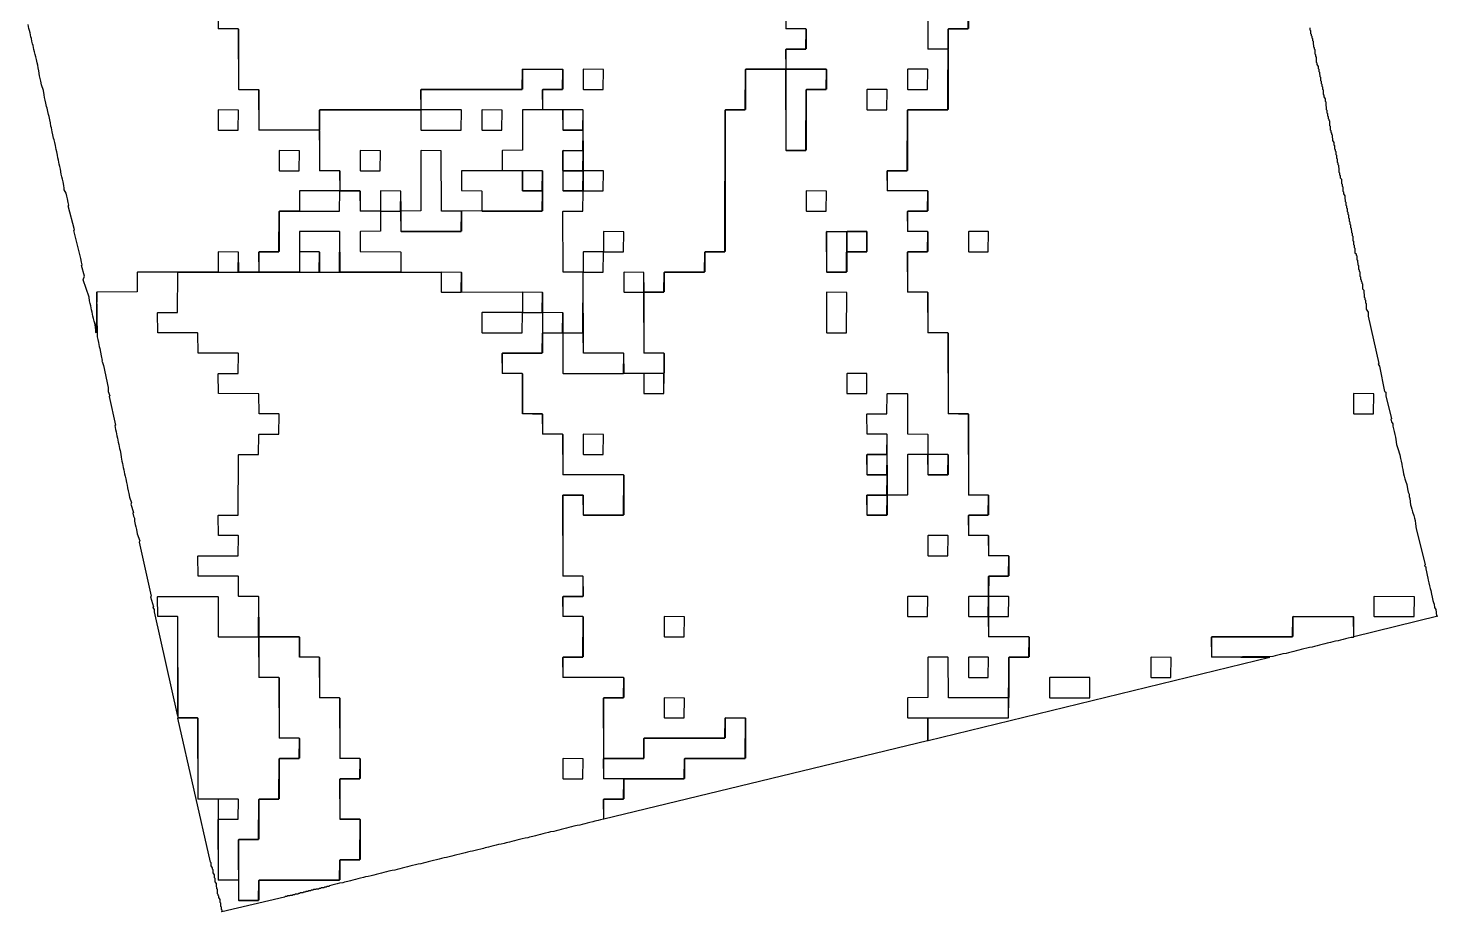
# Model space of a CAD drawing. Extents: x 354370 to 354668, y 4740257 to 4740745.
# Drawn here: x 354445.5 to 354668, y 4740256.6 to 4740396.1 of the extents above; entities that cross this region are included whole.
import ezdxf

# ---------------------------------------------------------------- set-up
doc = ezdxf.new("R2010")
doc.units = 0
for name, color, linetype in [('mud', 3, 'CONTINUOUS'), ('rock', 4, 'CONTINUOUS'), ('sand', 2, 'CONTINUOUS'), ('unclassed', 1, 'CONTINUOUS')]:
    doc.layers.add(name, color=color, linetype=linetype)

msp = doc.modelspace()

# ---------------------------------------------------------------- linework, layer by layer
at = {"layer": 'mud'}
msp.add_lwpolyline([(354475.518206, 4740399.107713), (354475.518206, 4740396.007713), (354478.668207, 4740395.957713), (354478.718207, 4740395.907713), (354478.718207, 4740386.407713), (354478.768207, 4740386.357713), (354481.868207, 4740386.357713), (354481.918207, 4740386.307713), (354481.918207, 4740380.007713), (354491.468207, 4740379.957713), (354491.518207, 4740379.907713), (354491.518207, 4740373.607713), (354494.668207, 4740373.557713), (354494.718207, 4740373.507713), (354494.718207, 4740370.407713), (354488.368207, 4740370.357713), (354488.318207, 4740370.307713), (354488.318207, 4740367.207713), (354485.168207, 4740367.157713), (354485.118207, 4740367.107713), (354485.118207, 4740360.807712), (354481.968207, 4740360.757712), (354481.918207, 4740360.707712), (354481.918207, 4740357.607712), (354478.768207, 4740357.557712), (354478.718207, 4740360.707712), (354475.568206, 4740360.757712), (354475.518206, 4740360.707712), (354475.518206, 4740357.607712), (354462.768206, 4740357.557712), (354462.718206, 4740357.507712), (354462.718206, 4740354.407712), (354456.368206, 4740354.357712), (354456.268206, 4740347.957712), (354456.218206, 4740348.007712), (354456.218206, 4740348.307712), (354456.118206, 4740348.907712), (354456.018206, 4740349.507712), (354455.918206, 4740349.807712), (354455.818206, 4740350.207712), (354455.718206, 4740350.607712), (354455.618206, 4740351.207712), (354455.518206, 4740351.607712), (354455.418206, 4740352.207712), (354455.318206, 4740352.607712), (354455.218206, 4740353.007712), (354455.118206, 4740353.607712), (354454.218206, 4740356.307712), (354454.418206, 4740356.907712), (354453.918206, 4740358.607712), (354454.018206, 4740358.707712), (354453.918206, 4740359.107712), (354453.818206, 4740359.707712), (354452.718206, 4740364.107713), (354452.818206, 4740364.207713), (354451.818206, 4740368.007713), (354451.918206, 4740368.107713), (354451.818206, 4740368.507713), (354451.718206, 4740369.107713), (354451.618206, 4740369.507713), (354451.518206, 4740370.007713), (354451.218206, 4740370.507713), (354451.218206, 4740370.807713), (354451.118206, 4740371.207713), (354451.018206, 4740371.807713), (354450.918206, 4740372.207713), (354450.818206, 4740372.607713), (354450.718206, 4740373.007713), (354450.618206, 4740373.807713), (354450.518206, 4740374.207713), (354450.418206, 4740374.607713), (354450.318206, 4740375.207713), (354450.218206, 4740375.607713), (354450.118206, 4740376.007713), (354450.018206, 4740376.507713), (354449.918206, 4740376.907713), (354449.818206, 4740377.507713), (354449.718206, 4740378.007713), (354449.618206, 4740378.407713), (354449.518206, 4740378.707713), (354449.418206, 4740379.207713), (354449.318206, 4740379.707713), (354449.218206, 4740380.307713), (354449.118206, 4740380.607713), (354449.018206, 4740381.107713), (354448.918206, 4740381.607713), (354448.818206, 4740382.107713), (354448.718206, 4740382.407713), (354448.618206, 4740382.907713), (354448.518206, 4740383.407713), (354448.418206, 4740383.707713), (354448.318206, 4740384.207713), (354448.218206, 4740384.707713), (354448.118206, 4740385.107713), (354448.018206, 4740385.507713), (354447.918206, 4740386.207713), (354447.818206, 4740386.507713), (354447.718206, 4740386.807713), (354447.618206, 4740387.107713), (354447.518206, 4740387.707713), (354447.418206, 4740388.107713), (354447.318206, 4740388.507713), (354447.218206, 4740389.307713), (354447.118206, 4740389.807713), (354447.018206, 4740390.207713), (354446.918206, 4740390.607713), (354446.818206, 4740391.107713), (354446.718206, 4740391.507713), (354446.618206, 4740391.907713), (354446.518206, 4740392.307713), (354446.418206, 4740392.707713), (354446.318206, 4740393.307713), (354446.218206, 4740393.607713), (354446.118206, 4740394.007713), (354446.018206, 4740394.407713), (354445.918206, 4740394.707713), (354445.818206, 4740395.307713), (354445.718206, 4740395.707713), (354445.618206, 4740396.007713), (354445.518206, 4740396.607713)], dxfattribs=at)
for points in [[(354475.568206, 4740383.157713), (354475.518206, 4740383.107713), (354475.518206, 4740380.007713), (354475.568206, 4740379.957713), (354478.668207, 4740379.957713), (354478.718207, 4740383.107713)], [(354529.918207, 4740367.107713), (354529.968207, 4740367.157713), (354533.068207, 4740367.157713), (354533.118207, 4740370.307713), (354533.068207, 4740370.357713), (354529.968207, 4740370.357713), (354529.918207, 4740376.707713), (354529.968207, 4740376.757713), (354533.068207, 4740376.757713), (354533.118207, 4740379.907713), (354533.068207, 4740379.957713), (354529.968207, 4740379.957713), (354529.918207, 4740383.107713), (354523.568207, 4740383.157713), (354523.518207, 4740383.107713), (354523.518207, 4740376.807713), (354520.368207, 4740376.757713), (354520.318207, 4740376.707713), (354520.318207, 4740373.607713), (354526.668207, 4740373.557713), (354526.718207, 4740373.507713), (354526.718207, 4740367.207713), (354513.968207, 4740367.157713), (354513.918207, 4740367.107713), (354513.918207, 4740364.007713), (354504.368207, 4740363.957713), (354504.318207, 4740367.107713), (354501.168207, 4740367.157713), (354501.118207, 4740367.107713), (354501.118207, 4740364.007713), (354497.968207, 4740363.957713), (354497.918207, 4740363.907713), (354497.918207, 4740360.807712), (354504.268207, 4740360.757712), (354504.318207, 4740360.707712), (354504.318207, 4740357.607712), (354513.868207, 4740357.557712), (354513.918207, 4740357.507712), (354513.918207, 4740354.407712), (354526.668207, 4740354.357712), (354526.718207, 4740354.307712), (354526.718207, 4740351.207712), (354529.868207, 4740351.157712), (354529.918207, 4740351.107712), (354529.918207, 4740348.007712), (354529.968207, 4740347.957712), (354533.068207, 4740347.957712), (354533.118207, 4740357.507712), (354533.068207, 4740357.557712), (354529.968207, 4740357.557712)], [(354485.168207, 4740376.757713), (354485.118207, 4740376.707713), (354485.118207, 4740373.607713), (354485.168207, 4740373.557713), (354488.268207, 4740373.557713), (354488.318207, 4740376.707713)], [(354494.718207, 4740363.907713), (354494.668207, 4740363.957713), (354488.368207, 4740363.957713), (354488.318207, 4740363.907713), (354488.318207, 4740360.807712), (354491.468207, 4740360.757712), (354491.518207, 4740360.707712), (354491.518207, 4740357.607712), (354491.568207, 4740357.557712), (354494.668207, 4740357.557712)], [(354581.118208, 4740331.907712), (354581.068208, 4740331.957712), (354577.968208, 4740331.957712), (354577.918208, 4740335.107712), (354577.968208, 4740335.157712), (354581.068208, 4740335.157712), (354581.118208, 4740338.307712), (354581.168208, 4740338.357712), (354584.268208, 4740338.357712), (354584.318208, 4740338.307712), (354584.318208, 4740332.007712), (354587.468208, 4740331.957712), (354587.518208, 4740331.907712), (354587.518208, 4740328.807712), (354584.368208, 4740328.757712), (354584.318208, 4740328.707712), (354584.318208, 4740322.407712), (354584.268208, 4740322.357712), (354581.168208, 4740322.357712)], [(354475.518206, 4740271.107711), (354475.568206, 4740271.157711), (354478.668207, 4740271.157711), (354478.718207, 4740274.307711), (354478.668207, 4740274.357711), (354472.368206, 4740274.357711), (354472.318206, 4740287.107711), (354472.268206, 4740287.157711), (354469.168206, 4740287.157711), (354469.118206, 4740303.107712), (354469.068206, 4740303.157712), (354465.968206, 4740303.157712), (354465.918206, 4740306.307712), (354465.968206, 4740306.357712), (354475.468206, 4740306.357712), (354475.518206, 4740306.307712), (354475.518206, 4740300.007712), (354481.868207, 4740299.957712), (354481.918207, 4740299.907712), (354481.918207, 4740293.607711), (354485.068207, 4740293.557711), (354485.118207, 4740293.507711), (354485.118207, 4740284.007711), (354488.268207, 4740283.957711), (354488.318207, 4740283.907711), (354488.318207, 4740280.807711), (354485.168207, 4740280.757711), (354485.118207, 4740280.707711), (354485.118207, 4740274.407711), (354481.968207, 4740274.357711), (354481.918207, 4740274.307711), (354481.918207, 4740268.007711), (354478.768207, 4740267.957711), (354478.718207, 4740267.907711), (354478.718207, 4740261.607711), (354475.568206, 4740261.557711)]]:
    msp.add_lwpolyline(points, close=True, dxfattribs=at)
at = {"layer": 'rock'}
for points in [[(354593.918208, 4740399.107713), (354593.918208, 4740396.007713), (354590.768208, 4740395.957713), (354590.718208, 4740395.907713), (354590.718208, 4740392.807713), (354590.668208, 4740392.757713), (354587.568208, 4740392.757713), (354587.518208, 4740405.507713)], [(354565.118208, 4740399.107713), (354565.118208, 4740396.007713), (354568.268208, 4740395.957713), (354568.318208, 4740395.907713), (354568.318208, 4740392.807713), (354565.168208, 4740392.757713), (354565.118208, 4740392.707713), (354565.118208, 4740389.607713), (354558.768208, 4740389.557713), (354558.718208, 4740389.507713), (354558.718208, 4740383.207713), (354555.568208, 4740383.157713), (354555.518208, 4740383.107713), (354555.518208, 4740360.807712), (354552.368208, 4740360.757712), (354552.318208, 4740360.707712), (354552.318208, 4740357.607712), (354545.968208, 4740357.557712), (354545.918208, 4740357.507712), (354545.918208, 4740354.407712), (354542.768207, 4740354.357712), (354542.718207, 4740357.507712), (354539.568207, 4740357.557712), (354539.518207, 4740357.507712), (354539.518207, 4740354.407712), (354542.668207, 4740354.357712), (354542.718207, 4740354.307712), (354542.718207, 4740344.807712), (354545.868208, 4740344.757712), (354545.918208, 4740344.707712), (354545.918208, 4740341.607712), (354539.568207, 4740341.557712), (354539.518207, 4740344.707712), (354539.468207, 4740344.757712), (354533.168207, 4740344.757712), (354533.118207, 4740357.507712), (354533.168207, 4740357.557712), (354536.268207, 4740357.557712), (354536.318207, 4740360.707712), (354536.368207, 4740360.757712), (354539.468207, 4740360.757712), (354539.518207, 4740363.907713), (354536.368207, 4740363.957713), (354536.318207, 4740363.907713), (354536.318207, 4740360.807712), (354533.168207, 4740360.757712), (354533.118207, 4740360.707712), (354533.118207, 4740357.607712), (354529.968207, 4740357.557712), (354529.918207, 4740367.107713), (354529.968207, 4740367.157713), (354533.068207, 4740367.157713), (354533.118207, 4740370.307713), (354533.168207, 4740370.357713), (354536.268207, 4740370.357713), (354536.318207, 4740373.507713), (354536.268207, 4740373.557713), (354533.168207, 4740373.557713), (354533.118207, 4740383.107713), (354533.068207, 4740383.157713), (354526.768207, 4740383.157713), (354526.718207, 4740386.307713), (354526.768207, 4740386.357713), (354529.868207, 4740386.357713), (354529.918207, 4740389.507713), (354523.568207, 4740389.557713), (354523.518207, 4740389.507713), (354523.518207, 4740386.407713), (354507.568207, 4740386.357713), (354507.518207, 4740386.307713), (354507.518207, 4740383.207713), (354491.568207, 4740383.157713), (354491.518207, 4740383.107713), (354491.518207, 4740380.007713), (354491.468207, 4740379.957713), (354481.968207, 4740379.957713), (354481.918207, 4740386.307713), (354478.768207, 4740386.357713), (354478.718207, 4740395.907713), (354478.668207, 4740395.957713), (354475.568206, 4740395.957713), (354475.518206, 4740399.107713)]]:
    msp.add_lwpolyline(points, dxfattribs=at)
for points in [[(354533.168207, 4740389.557713), (354533.118207, 4740389.507713), (354533.118207, 4740386.407713), (354533.168207, 4740386.357713), (354536.268207, 4740386.357713), (354536.318207, 4740389.507713)], [(354565.118208, 4740389.507713), (354565.168208, 4740389.557713), (354571.468208, 4740389.557713), (354571.518208, 4740389.507713), (354571.518208, 4740386.407713), (354568.368208, 4740386.357713), (354568.318208, 4740386.307713), (354568.318208, 4740376.807713), (354565.168208, 4740376.757713)], [(354587.518208, 4740389.507713), (354587.468208, 4740389.557713), (354584.368208, 4740389.557713), (354584.318208, 4740389.507713), (354584.318208, 4740386.407713), (354584.368208, 4740386.357713), (354587.468208, 4740386.357713)], [(354581.118208, 4740386.307713), (354581.068208, 4740386.357713), (354577.968208, 4740386.357713), (354577.918208, 4740386.307713), (354577.918208, 4740383.207713), (354577.968208, 4740383.157713), (354581.068208, 4740383.157713)], [(354475.568206, 4740383.157713), (354475.518206, 4740383.107713), (354475.518206, 4740380.007713), (354475.568206, 4740379.957713), (354478.668207, 4740379.957713), (354478.718207, 4740383.107713)], [(354507.568207, 4740383.157713), (354507.518207, 4740383.107713), (354507.518207, 4740380.007713), (354507.568207, 4740379.957713), (354513.868207, 4740379.957713), (354513.918207, 4740383.107713)], [(354517.168207, 4740383.157713), (354517.118207, 4740383.107713), (354517.118207, 4740380.007713), (354517.168207, 4740379.957713), (354520.268207, 4740379.957713), (354520.318207, 4740383.107713)], [(354497.968207, 4740376.757713), (354497.918207, 4740376.707713), (354497.918207, 4740373.607713), (354497.968207, 4740373.557713), (354501.068207, 4740373.557713), (354501.118207, 4740376.707713)], [(354507.568207, 4740376.757713), (354507.518207, 4740376.707713), (354507.518207, 4740367.207713), (354504.368207, 4740367.157713), (354504.318207, 4740367.107713), (354504.318207, 4740364.007713), (354504.368207, 4740363.957713), (354513.868207, 4740363.957713), (354513.918207, 4740367.107713), (354513.868207, 4740367.157713), (354510.768207, 4740367.157713), (354510.718207, 4740376.707713)], [(354513.968207, 4740373.557713), (354513.918207, 4740373.507713), (354513.918207, 4740370.407713), (354517.068207, 4740370.357713), (354517.118207, 4740370.307713), (354517.118207, 4740367.207713), (354517.168207, 4740367.157713), (354526.668207, 4740367.157713), (354526.718207, 4740370.307713), (354526.668207, 4740370.357713), (354523.568207, 4740370.357713), (354523.518207, 4740373.507713)], [(354529.968207, 4740373.557713), (354529.918207, 4740373.507713), (354529.918207, 4740370.407713), (354529.968207, 4740370.357713), (354533.068207, 4740370.357713), (354533.118207, 4740373.507713)], [(354494.718207, 4740370.307713), (354494.768207, 4740370.357713), (354497.868207, 4740370.357713), (354497.918207, 4740370.307713), (354497.918207, 4740367.207713), (354501.068207, 4740367.157713), (354501.118207, 4740367.107713), (354501.118207, 4740364.007713), (354497.968207, 4740363.957713), (354497.918207, 4740363.907713), (354497.918207, 4740360.807712), (354504.268207, 4740360.757712), (354504.318207, 4740360.707712), (354504.318207, 4740357.607712), (354494.768207, 4740357.557712), (354494.718207, 4740363.907713), (354494.668207, 4740363.957713), (354488.368207, 4740363.957713), (354488.318207, 4740363.907713), (354488.318207, 4740357.607712), (354481.968207, 4740357.557712), (354481.918207, 4740360.707712), (354481.968207, 4740360.757712), (354485.068207, 4740360.757712), (354485.118207, 4740367.107713), (354485.168207, 4740367.157713), (354494.668207, 4740367.157713)], [(354501.168207, 4740370.357713), (354501.118207, 4740370.307713), (354501.118207, 4740367.207713), (354501.168207, 4740367.157713), (354504.268207, 4740367.157713), (354504.318207, 4740370.307713)], [(354568.368208, 4740370.357713), (354568.318208, 4740370.307713), (354568.318208, 4740367.207713), (354568.368208, 4740367.157713), (354571.468208, 4740367.157713), (354571.518208, 4740370.307713)], [(354571.568208, 4740363.957713), (354571.518208, 4740363.907713), (354571.518208, 4740357.607712), (354571.568208, 4740357.557712), (354574.668208, 4740357.557712), (354574.718208, 4740363.907713)], [(354475.568206, 4740360.757712), (354475.518206, 4740360.707712), (354475.518206, 4740357.607712), (354475.568206, 4740357.557712), (354478.668207, 4740357.557712), (354478.718207, 4740360.707712)], [(354469.068206, 4740287.457711), (354469.118206, 4740287.507711), (354469.118206, 4740303.107712), (354469.068206, 4740303.157712), (354465.968206, 4740303.157712), (354465.918206, 4740306.307712), (354465.968206, 4740306.357712), (354475.468206, 4740306.357712), (354475.518206, 4740306.307712), (354475.518206, 4740300.007712), (354475.568206, 4740299.957712), (354481.868207, 4740299.957712), (354481.918207, 4740306.307712), (354481.868207, 4740306.357712), (354478.768207, 4740306.357712), (354478.718207, 4740306.407712), (354478.718207, 4740309.507712), (354478.668207, 4740309.557712), (354472.368206, 4740309.557712), (354472.318206, 4740312.707712), (354472.368206, 4740312.757712), (354478.668207, 4740312.757712), (354478.718207, 4740315.907712), (354478.668207, 4740315.957712), (354475.568206, 4740315.957712), (354475.518206, 4740319.107712), (354475.568206, 4740319.157712), (354478.668207, 4740319.157712), (354478.718207, 4740328.707712), (354478.768207, 4740328.757712), (354481.868207, 4740328.757712), (354481.918207, 4740331.907712), (354481.968207, 4740331.957712), (354485.068207, 4740331.957712), (354485.118207, 4740335.107712), (354485.068207, 4740335.157712), (354481.968207, 4740335.157712), (354481.918207, 4740338.307712), (354475.568206, 4740338.357712), (354475.518206, 4740341.507712), (354475.568206, 4740341.557712), (354478.668207, 4740341.557712), (354478.718207, 4740344.707712), (354478.668207, 4740344.757712), (354472.368206, 4740344.757712), (354472.318206, 4740347.907712), (354472.268206, 4740347.957712), (354465.968206, 4740347.957712), (354465.918206, 4740351.107712), (354465.968206, 4740351.157712), (354469.068206, 4740351.157712), (354469.118206, 4740357.507712), (354462.768206, 4740357.557712), (354462.718206, 4740357.507712), (354462.718206, 4740354.407712), (354456.368206, 4740354.357712), (354456.318206, 4740354.307712), (354456.418206, 4740347.307712), (354456.518206, 4740346.907712), (354456.618206, 4740346.407712), (354456.718206, 4740345.807712), (354456.818206, 4740345.507712), (354456.918206, 4740344.907712), (354457.018206, 4740344.307712), (354457.218206, 4740343.607712), (354457.118206, 4740343.507712), (354457.218206, 4740343.407712), (354457.418206, 4740342.807712), (354457.518206, 4740342.307712), (354457.618206, 4740341.807712), (354457.718206, 4740341.307712), (354457.818206, 4740340.807712), (354457.918206, 4740340.307712), (354458.018206, 4740339.807712), (354458.118206, 4740339.307712), (354458.118206, 4740338.707712), (354458.418206, 4740338.007712), (354458.318206, 4740337.907712), (354459.318206, 4740333.407712), (354459.218206, 4740333.307712), (354459.318206, 4740332.707712), (354459.418206, 4740332.307712), (354459.518206, 4740331.707712), (354459.618206, 4740331.307712), (354459.718206, 4740330.707712), (354459.818206, 4740330.307712), (354459.918206, 4740329.707712), (354460.018206, 4740329.407712), (354460.118206, 4740328.807712), (354460.218206, 4740328.307712), (354460.318206, 4740327.707712), (354460.418206, 4740327.307712), (354460.518206, 4740326.707712), (354460.618206, 4740326.307712), (354460.718206, 4740325.707712), (354460.818206, 4740325.307712), (354460.918206, 4740324.907712), (354461.018206, 4740324.307712), (354461.118206, 4740323.907712), (354461.218206, 4740323.507712), (354461.318206, 4740323.007712), (354461.418206, 4740322.607712), (354461.518206, 4740322.007712), (354461.818206, 4740321.107712), (354461.718206, 4740320.907712), (354462.118206, 4740319.607712), (354462.018206, 4740319.507712), (354462.118206, 4740319.007712), (354462.318206, 4740318.707712), (354462.318206, 4740318.207712), (354462.418206, 4740317.707712), (354462.518206, 4740317.307712), (354462.618206, 4740316.907712), (354462.718206, 4740316.207712), (354463.118206, 4740315.107712), (354463.018206, 4740314.907712), (354464.918206, 4740306.407712), (354464.818206, 4740306.307712), (354465.318206, 4740304.707712), (354465.218206, 4740304.607712), (354465.418206, 4740304.307712), (354465.418206, 4740303.907712)], [(354510.768207, 4740357.557712), (354510.718207, 4740357.507712), (354510.718207, 4740354.407712), (354510.768207, 4740354.357712), (354513.868207, 4740354.357712), (354513.918207, 4740357.507712)], [(354523.568207, 4740354.357712), (354523.518207, 4740354.307712), (354523.518207, 4740351.207712), (354523.568207, 4740351.157712), (354526.668207, 4740351.157712), (354526.718207, 4740354.307712)], [(354571.568208, 4740354.357712), (354571.518208, 4740354.307712), (354571.518208, 4740348.007712), (354571.568208, 4740347.957712), (354574.668208, 4740347.957712), (354574.718208, 4740354.307712)], [(354526.768207, 4740351.157712), (354526.718207, 4740351.107712), (354526.718207, 4740348.007712), (354526.768207, 4740347.957712), (354529.868207, 4740347.957712), (354529.918207, 4740351.107712)], [(354577.918208, 4740341.507712), (354577.868208, 4740341.557712), (354574.768208, 4740341.557712), (354574.718208, 4740341.507712), (354574.718208, 4740338.407712), (354574.768208, 4740338.357712), (354577.868208, 4740338.357712)], [(354654.768209, 4740338.357712), (354654.718209, 4740338.307712), (354654.718209, 4740335.207712), (354654.768209, 4740335.157712), (354657.868209, 4740335.157712), (354657.918209, 4740338.307712)], [(354581.118208, 4740328.707712), (354581.068208, 4740328.757712), (354577.968208, 4740328.757712), (354577.918208, 4740328.707712), (354577.918208, 4740325.607712), (354577.968208, 4740325.557712), (354581.068208, 4740325.557712)], [(354590.718208, 4740328.707712), (354590.668208, 4740328.757712), (354587.568208, 4740328.757712), (354587.518208, 4740328.707712), (354587.518208, 4740325.607712), (354587.568208, 4740325.557712), (354590.668208, 4740325.557712)], [(354581.118208, 4740322.307712), (354581.068208, 4740322.357712), (354577.968208, 4740322.357712), (354577.918208, 4740322.307712), (354577.918208, 4740319.207712), (354577.968208, 4740319.157712), (354581.068208, 4740319.157712)], [(354590.718208, 4740315.907712), (354590.668208, 4740315.957712), (354587.568208, 4740315.957712), (354587.518208, 4740315.907712), (354587.518208, 4740312.807712), (354587.568208, 4740312.757712), (354590.668208, 4740312.757712)], [(354587.518208, 4740306.307712), (354587.468208, 4740306.357712), (354584.368208, 4740306.357712), (354584.318208, 4740306.307712), (354584.318208, 4740303.207712), (354584.368208, 4740303.157712), (354587.468208, 4740303.157712)], [(354597.118208, 4740306.307712), (354597.068208, 4740306.357712), (354593.968208, 4740306.357712), (354593.918208, 4740306.307712), (354593.918208, 4740303.207712), (354593.968208, 4740303.157712), (354597.068208, 4740303.157712)], [(354657.968209, 4740306.357712), (354657.918209, 4740306.307712), (354657.918209, 4740303.207712), (354657.968209, 4740303.157712), (354664.268209, 4740303.157712), (354664.318209, 4740306.307712)], [(354545.968208, 4740303.157712), (354545.918208, 4740303.107712), (354545.918208, 4740300.007712), (354545.968208, 4740299.957712), (354549.068208, 4740299.957712), (354549.118208, 4740303.107712)], [(354632.318209, 4740299.907712), (354632.368209, 4740299.957712), (354645.068209, 4740299.957712), (354645.118209, 4740303.107712), (354645.168209, 4740303.157712), (354654.668209, 4740303.157712), (354654.718209, 4740303.107712), (354654.718209, 4740299.907712), (354654.668209, 4740299.857712), (354654.368209, 4740299.857712), (354653.868209, 4740299.757712), (354653.468209, 4740299.657712), (354653.068209, 4740299.557712), (354652.668209, 4740299.457712), (354652.268209, 4740299.357712), (354651.868209, 4740299.257712), (354651.468209, 4740299.157712), (354651.068209, 4740299.057712), (354650.568209, 4740298.957712), (354650.168209, 4740298.857712), (354649.768209, 4740298.757712), (354649.368209, 4740298.657712), (354648.968209, 4740298.557712), (354648.568209, 4740298.457712), (354648.168209, 4740298.357712), (354647.768209, 4740298.257712), (354647.368209, 4740298.157712), (354646.868209, 4740298.057712), (354646.468209, 4740297.957712), (354646.068209, 4740297.857712), (354645.668209, 4740297.757712), (354645.268209, 4740297.657712), (354644.868209, 4740297.557712), (354644.468209, 4740297.457712), (354644.068209, 4740297.357712), (354643.568209, 4740297.257712), (354643.168209, 4740297.157712), (354642.768209, 4740297.057712), (354642.368209, 4740296.957712), (354641.968209, 4740296.857712), (354632.368209, 4740296.757712)], [(354494.768207, 4740277.557711), (354494.718207, 4740277.507711), (354494.718207, 4740271.207711), (354497.868207, 4740271.157711), (354497.918207, 4740271.107711), (354497.918207, 4740264.807711), (354494.768207, 4740264.757711), (354494.718207, 4740264.707711), (354494.718207, 4740261.607711), (354481.968207, 4740261.557711), (354481.918207, 4740261.507711), (354481.918207, 4740258.407711), (354478.768207, 4740258.357711), (354478.718207, 4740267.907711), (354478.768207, 4740267.957711), (354481.868207, 4740267.957711), (354481.918207, 4740274.307711), (354481.968207, 4740274.357711), (354485.068207, 4740274.357711), (354485.118207, 4740280.707711), (354485.168207, 4740280.757711), (354488.268207, 4740280.757711), (354488.318207, 4740283.907711), (354488.268207, 4740283.957711), (354485.168207, 4740283.957711), (354485.118207, 4740293.507711), (354485.068207, 4740293.557711), (354481.968207, 4740293.557711), (354481.918207, 4740299.907712), (354481.968207, 4740299.957712), (354488.268207, 4740299.957712), (354488.318207, 4740299.907712), (354488.318207, 4740296.807712), (354491.468207, 4740296.757712), (354491.518207, 4740296.707712), (354491.518207, 4740290.407711), (354494.668207, 4740290.357711), (354494.718207, 4740290.307711), (354494.718207, 4740280.807711), (354497.868207, 4740280.757711), (354497.918207, 4740280.707711), (354497.918207, 4740277.607711)], [(354600.318208, 4740290.307711), (354600.268208, 4740290.357711), (354590.768208, 4740290.357711), (354590.718208, 4740296.707712), (354590.668208, 4740296.757712), (354587.568208, 4740296.757712), (354587.518208, 4740296.707712), (354587.518208, 4740290.407711), (354584.368208, 4740290.357711), (354584.318208, 4740290.307711), (354584.318208, 4740287.207711), (354584.368208, 4740287.157711), (354600.268208, 4740287.157711)], [(354597.118208, 4740296.707712), (354597.068208, 4740296.757712), (354593.968208, 4740296.757712), (354593.918208, 4740296.707712), (354593.918208, 4740293.607711), (354593.968208, 4740293.557711), (354597.068208, 4740293.557711)], [(354622.768209, 4740296.757712), (354622.718209, 4740296.707712), (354622.718209, 4740293.607711), (354622.768209, 4740293.557711), (354625.868209, 4740293.557711), (354625.918209, 4740296.707712)], [(354613.118209, 4740293.507711), (354613.068209, 4740293.557711), (354606.768208, 4740293.557711), (354606.718208, 4740293.507711), (354606.718208, 4740290.407711), (354606.768208, 4740290.357711), (354613.068209, 4740290.357711)], [(354545.968208, 4740290.357711), (354545.918208, 4740290.307711), (354545.918208, 4740287.207711), (354545.968208, 4740287.157711), (354549.068208, 4740287.157711), (354549.118208, 4740290.307711)], [(354536.318207, 4740280.707711), (354536.368207, 4740280.757711), (354542.668207, 4740280.757711), (354542.718207, 4740283.907711), (354542.768207, 4740283.957711), (354555.468208, 4740283.957711), (354555.518208, 4740287.107711), (354555.568208, 4740287.157711), (354558.668208, 4740287.157711), (354558.718208, 4740287.107711), (354558.718208, 4740280.807711), (354549.168208, 4740280.757711), (354549.118208, 4740280.707711), (354549.118208, 4740277.607711), (354536.368207, 4740277.557711)], [(354475.568206, 4740274.357711), (354475.518206, 4740274.307711), (354475.518206, 4740271.207711), (354475.568206, 4740271.157711), (354478.668207, 4740271.157711), (354478.718207, 4740274.307711)]]:
    msp.add_lwpolyline(points, close=True, dxfattribs=at)
at = {"layer": 'sand'}
msp.add_lwpolyline([(354647.818209, 4740396.107713), (354647.818209, 4740395.807713), (354647.918209, 4740395.707713), (354647.918209, 4740395.207713), (354648.018209, 4740395.107713), (354648.018209, 4740394.907713), (354648.118209, 4740394.807713), (354648.118209, 4740394.507713), (354648.218209, 4740394.407713), (354648.218209, 4740394.107713), (354648.318209, 4740394.007713), (354648.318209, 4740393.507713), (354648.418209, 4740393.407713), (354648.418209, 4740393.107713), (354648.518209, 4740393.007713), (354648.518209, 4740392.807713), (354648.618209, 4740392.707713), (354648.618209, 4740392.007713), (354648.718209, 4740391.907713), (354648.718209, 4740391.607713), (354648.818209, 4740391.507713), (354648.818209, 4740390.707713), (354648.918209, 4740390.607713), (354648.918209, 4740390.307713), (354649.118209, 4740390.007713), (354649.118209, 4740389.707713), (354649.218209, 4740389.607713), (354649.218209, 4740389.207713), (354649.318209, 4740389.107713), (354649.318209, 4740388.807713), (354649.418209, 4740388.707713), (354649.418209, 4740388.407713), (354649.518209, 4740388.307713), (354649.518209, 4740387.807713), (354649.618209, 4740387.707713), (354649.618209, 4740387.307713), (354649.718209, 4740387.207713), (354649.718209, 4740386.907713), (354649.818209, 4740386.807713), (354649.818209, 4740386.407713), (354649.918209, 4740386.307713), (354649.918209, 4740385.607713), (354650.018209, 4740385.507713), (354650.018209, 4740385.207713), (354650.218209, 4740384.907713), (354650.218209, 4740384.507713), (354650.318209, 4740384.407713), (354650.318209, 4740383.807713), (354650.418209, 4740383.707713), (354650.418209, 4740383.207713), (354650.518209, 4740383.107713), (354650.518209, 4740382.707713), (354650.618209, 4740382.607713), (354650.618209, 4740382.207713), (354650.718209, 4740382.107713), (354650.718209, 4740381.807713), (354650.818209, 4740381.707713), (354650.818209, 4740381.507713), (354650.918209, 4740381.407713), (354650.918209, 4740380.707713), (354651.018209, 4740380.607713), (354651.018209, 4740380.007713), (354651.118209, 4740379.907713), (354651.118209, 4740379.607713), (354651.218209, 4740379.507713), (354651.218209, 4740379.307713), (354651.318209, 4740379.207713), (354651.318209, 4740378.807713), (354651.418209, 4740378.707713), (354651.418209, 4740378.307713), (354651.618209, 4740378.007713), (354651.618209, 4740377.607713), (354651.718209, 4740377.507713), (354651.718209, 4740377.007713), (354651.818209, 4740376.907713), (354651.818209, 4740376.707713), (354651.918209, 4740376.607713), (354651.918209, 4740376.107713), (354652.018209, 4740376.007713), (354652.018209, 4740375.507713), (354652.118209, 4740375.407713), (354652.118209, 4740374.907713), (354652.218209, 4740374.807713), (354652.218209, 4740374.507713), (354652.318209, 4740374.407713), (354652.318209, 4740374.107713), (354652.418209, 4740374.007713), (354652.418209, 4740373.307713), (354652.518209, 4740373.207713), (354652.518209, 4740372.907713), (354652.618209, 4740372.807713), (354652.618209, 4740372.407713), (354652.818209, 4740372.207713), (354652.818209, 4740371.507713), (354652.918209, 4740371.407713), (354652.918209, 4740371.107713), (354653.018209, 4740371.007713), (354653.018209, 4740370.307713), (354653.118209, 4740370.207713), (354653.118209, 4740369.907713), (354653.318209, 4740369.607713), (354653.318209, 4740369.107713), (354653.418209, 4740369.007713), (354653.418209, 4740368.707713), (354653.518209, 4740368.607713), (354653.518209, 4740368.107713), (354653.618209, 4740368.007713), (354653.618209, 4740367.707713), (354653.718209, 4740367.607713), (354653.718209, 4740367.107713), (354653.818209, 4740367.007713), (354653.818209, 4740366.707713), (354653.918209, 4740366.607713), (354653.918209, 4740366.107713), (354654.018209, 4740366.007713), (354654.018209, 4740365.607713), (354654.118209, 4740365.507713), (354654.118209, 4740365.107713), (354654.218209, 4740365.007713), (354654.218209, 4740364.607713), (354654.318209, 4740364.507713), (354654.318209, 4740364.207713), (354654.418209, 4740364.107713), (354654.418209, 4740363.807713), (354654.518209, 4740363.707713), (354654.518209, 4740363.307713), (354654.618209, 4740363.207713), (354654.618209, 4740362.507713), (354654.718209, 4740362.407713), (354654.718209, 4740361.907713), (354654.818209, 4740361.807713), (354654.818209, 4740361.407713), (354654.918209, 4740361.307713), (354654.918209, 4740360.607712), (354655.118209, 4740360.407712), (354655.118209, 4740360.207712), (354655.218209, 4740360.107712), (354655.218209, 4740359.507712), (354655.318209, 4740359.407712), (354655.318209, 4740359.107712), (354655.418209, 4740359.007712), (354655.418209, 4740358.707712), (354655.518209, 4740358.607712), (354655.518209, 4740358.007712), (354655.618209, 4740357.907712), (354655.618209, 4740357.707712), (354655.718209, 4740357.607712), (354655.718209, 4740356.907712), (354655.818209, 4740356.807712), (354655.818209, 4740356.407712), (354655.918209, 4740356.307712), (354655.918209, 4740356.107712), (354656.018209, 4740356.007712), (354656.018209, 4740355.807712), (354656.118209, 4740355.707712), (354656.118209, 4740354.907712), (354656.318209, 4740354.707712), (354656.318209, 4740354.207712), (354656.418209, 4740354.107712), (354656.418209, 4740353.607712), (354656.518209, 4740353.507712), (354656.518209, 4740353.207712), (354656.618209, 4740353.107712), (354656.618209, 4740352.707712), (354656.718209, 4740352.607712), (354656.718209, 4740351.707712), (354657.018209, 4740351.207712), (354657.018209, 4740350.607712), (354658.718209, 4740343.107712), (354658.618209, 4740343.007712), (354658.818209, 4740342.707712), (354659.618209, 4740338.707712), (354659.818209, 4740338.607712), (354659.818209, 4740338.007712), (354660.718209, 4740334.407712), (354660.618209, 4740334.307712), (354660.718209, 4740333.907712), (354660.918209, 4740333.607712), (354660.918209, 4740333.207712), (354661.018209, 4740332.807712), (354661.118209, 4740332.407712), (354661.218209, 4740331.907712), (354661.318209, 4740331.507712), (354661.418209, 4740331.107712), (354661.518209, 4740330.307712), (354661.618209, 4740330.007712), (354661.818209, 4740329.407712), (354661.918209, 4740329.007712), (354662.018209, 4740328.707712), (354662.118209, 4740328.107712), (354662.218209, 4740327.707712), (354662.318209, 4740327.207712), (354662.418209, 4740326.807712), (354662.518209, 4740326.407712), (354662.618209, 4740325.707712), (354662.718209, 4740325.307712), (354662.818209, 4740324.907712), (354662.918209, 4740324.607712), (354663.118209, 4740324.007712), (354663.218209, 4740323.307712), (354663.318209, 4740322.807712), (354663.518209, 4740322.507712), (354663.518209, 4740322.107712), (354663.618209, 4740321.807712), (354663.718209, 4740320.807712), (354663.818209, 4740320.507712), (354663.918209, 4740320.107712), (354664.018209, 4740319.707712), (354664.218209, 4740319.107712), (354664.318209, 4740318.707712), (354664.418209, 4740318.307712), (354664.518209, 4740317.807712), (354664.618209, 4740317.007712), (354666.018209, 4740311.407712), (354665.918209, 4740311.107712), (354666.118209, 4740311.007712), (354666.118209, 4740310.707712), (354666.218209, 4740310.207712), (354666.318209, 4740309.707712), (354666.418209, 4740309.207712), (354666.518209, 4740308.907712), (354666.618209, 4740308.507712), (354666.718209, 4740308.007712), (354666.818209, 4740307.607712), (354666.918209, 4740307.307712), (354667.018209, 4740306.707712), (354667.118209, 4740306.207712), (354667.218209, 4740305.707712), (354667.318209, 4740305.407712), (354667.418209, 4740305.107712), (354667.518209, 4740304.607712), (354667.718209, 4740304.307712), (354667.818209, 4740303.307712), (354668.018209, 4740303.207712), (354654.768209, 4740299.957712), (354654.718209, 4740303.107712), (354645.168209, 4740303.157712), (354645.118209, 4740303.107712), (354645.118209, 4740300.007712), (354632.368209, 4740299.957712), (354632.318209, 4740299.907712), (354632.318209, 4740296.807712), (354641.518209, 4740296.707712), (354587.568208, 4740283.557711), (354587.518208, 4740283.607711), (354587.518208, 4740287.107711), (354587.568208, 4740287.157711), (354600.268208, 4740287.157711), (354600.318208, 4740296.707712), (354600.368208, 4740296.757712), (354603.468208, 4740296.757712), (354603.518208, 4740299.907712), (354603.468208, 4740299.957712), (354597.168208, 4740299.957712), (354597.118208, 4740303.107712), (354597.168208, 4740303.157712), (354600.268208, 4740303.157712), (354600.318208, 4740306.307712), (354600.268208, 4740306.357712), (354597.168208, 4740306.357712), (354597.118208, 4740306.407712), (354597.118208, 4740309.507712), (354597.168208, 4740309.557712), (354600.268208, 4740309.557712), (354600.318208, 4740312.707712), (354600.268208, 4740312.757712), (354597.168208, 4740312.757712), (354597.118208, 4740315.907712), (354597.068208, 4740315.957712), (354593.968208, 4740315.957712), (354593.918208, 4740319.107712), (354593.968208, 4740319.157712), (354597.068208, 4740319.157712), (354597.118208, 4740322.307712), (354597.068208, 4740322.357712), (354593.968208, 4740322.357712), (354593.918208, 4740335.107712), (354593.868208, 4740335.157712), (354590.768208, 4740335.157712), (354590.718208, 4740347.907712), (354590.668208, 4740347.957712), (354587.568208, 4740347.957712), (354587.518208, 4740354.307712), (354587.468208, 4740354.357712), (354584.368208, 4740354.357712), (354584.318208, 4740360.707712), (354584.368208, 4740360.757712), (354587.468208, 4740360.757712), (354587.518208, 4740363.907713), (354587.468208, 4740363.957713), (354584.368208, 4740363.957713), (354584.318208, 4740367.107713), (354584.368208, 4740367.157713), (354587.468208, 4740367.157713), (354587.518208, 4740370.307713), (354587.468208, 4740370.357713), (354581.168208, 4740370.357713), (354581.118208, 4740373.507713), (354581.168208, 4740373.557713), (354584.268208, 4740373.557713), (354584.318208, 4740383.107713), (354584.368208, 4740383.157713), (354590.668208, 4740383.157713), (354590.718208, 4740395.907713), (354590.768208, 4740395.957713), (354593.868208, 4740395.957713), (354593.918208, 4740399.107713)], dxfattribs=at)
for points in [[(354577.918208, 4740363.907713), (354577.868208, 4740363.957713), (354574.768208, 4740363.957713), (354574.718208, 4740363.907713), (354574.718208, 4740360.807712), (354574.768208, 4740360.757712), (354577.868208, 4740360.757712)], [(354597.118208, 4740363.907713), (354597.068208, 4740363.957713), (354593.968208, 4740363.957713), (354593.918208, 4740363.907713), (354593.918208, 4740360.807712), (354593.968208, 4740360.757712), (354597.068208, 4740360.757712)], [(354476.018206, 4740256.607711), (354476.118206, 4740256.707711), (354476.118206, 4740256.807711), (354476.018206, 4740256.907711), (354476.018206, 4740257.307711), (354475.918206, 4740257.407711), (354475.918206, 4740257.907711), (354475.818206, 4740258.007711), (354475.818206, 4740258.507711), (354475.618206, 4740258.807711), (354475.618206, 4740259.007711), (354475.518206, 4740259.107711), (354475.518206, 4740259.307711), (354475.418206, 4740259.407711), (354475.418206, 4740260.107711), (354475.318206, 4740260.207711), (354475.318206, 4740260.407711), (354475.218206, 4740260.507711), (354475.218206, 4740261.007711), (354475.018206, 4740261.307711), (354475.018206, 4740261.807711), (354474.918206, 4740261.907711), (354474.918206, 4740262.407711), (354474.718206, 4740262.707711), (354474.718206, 4740263.207711), (354474.618206, 4740263.307711), (354474.618206, 4740263.507711), (354474.418206, 4740263.807711), (354474.418206, 4740264.307711), (354474.318206, 4740264.407711), (354469.118206, 4740287.107711), (354469.168206, 4740287.157711), (354472.268206, 4740287.157711), (354472.318206, 4740287.107711), (354472.318206, 4740274.407711), (354475.468206, 4740274.357711), (354475.518206, 4740274.307711), (354475.518206, 4740261.607711), (354478.668207, 4740261.557711), (354478.718207, 4740261.507711), (354478.718207, 4740258.407711), (354478.768207, 4740258.357711), (354481.868207, 4740258.357711), (354481.918207, 4740261.507711), (354481.968207, 4740261.557711), (354494.668207, 4740261.557711), (354494.718207, 4740264.707711), (354494.768207, 4740264.757711), (354497.868207, 4740264.757711), (354497.918207, 4740271.107711), (354497.868207, 4740271.157711), (354494.768207, 4740271.157711), (354494.718207, 4740277.507711), (354494.768207, 4740277.557711), (354497.868207, 4740277.557711), (354497.918207, 4740280.707711), (354497.868207, 4740280.757711), (354494.768207, 4740280.757711), (354494.718207, 4740290.307711), (354494.668207, 4740290.357711), (354491.568207, 4740290.357711), (354491.518207, 4740296.707712), (354491.468207, 4740296.757712), (354488.368207, 4740296.757712), (354488.318207, 4740299.907712), (354488.268207, 4740299.957712), (354481.968207, 4740299.957712), (354481.918207, 4740306.307712), (354481.868207, 4740306.357712), (354478.768207, 4740306.357712), (354478.718207, 4740306.407712), (354478.718207, 4740309.507712), (354478.668207, 4740309.557712), (354472.368206, 4740309.557712), (354472.318206, 4740312.707712), (354472.368206, 4740312.757712), (354478.668207, 4740312.757712), (354478.718207, 4740315.907712), (354478.668207, 4740315.957712), (354475.568206, 4740315.957712), (354475.518206, 4740319.107712), (354475.568206, 4740319.157712), (354478.668207, 4740319.157712), (354478.718207, 4740328.707712), (354478.768207, 4740328.757712), (354481.868207, 4740328.757712), (354481.918207, 4740331.907712), (354481.968207, 4740331.957712), (354485.068207, 4740331.957712), (354485.118207, 4740335.107712), (354485.068207, 4740335.157712), (354481.968207, 4740335.157712), (354481.918207, 4740338.307712), (354475.568206, 4740338.357712), (354475.518206, 4740341.507712), (354475.568206, 4740341.557712), (354478.668207, 4740341.557712), (354478.718207, 4740344.707712), (354478.668207, 4740344.757712), (354472.368206, 4740344.757712), (354472.318206, 4740347.907712), (354472.268206, 4740347.957712), (354465.968206, 4740347.957712), (354465.918206, 4740351.107712), (354465.968206, 4740351.157712), (354469.068206, 4740351.157712), (354469.118206, 4740357.507712), (354469.168206, 4740357.557712), (354510.668207, 4740357.557712), (354510.718207, 4740357.507712), (354510.718207, 4740354.407712), (354523.468207, 4740354.357712), (354523.518207, 4740354.307712), (354523.518207, 4740351.207712), (354517.168207, 4740351.157712), (354517.118207, 4740351.107712), (354517.118207, 4740348.007712), (354517.168207, 4740347.957712), (354523.468207, 4740347.957712), (354523.518207, 4740351.107712), (354523.568207, 4740351.157712), (354526.668207, 4740351.157712), (354526.718207, 4740351.107712), (354526.718207, 4740344.807712), (354520.368207, 4740344.757712), (354520.318207, 4740344.707712), (354520.318207, 4740341.607712), (354523.468207, 4740341.557712), (354523.518207, 4740341.507712), (354523.518207, 4740335.207712), (354526.718207, 4740335.107712), (354526.718207, 4740332.007712), (354529.868207, 4740331.957712), (354529.918207, 4740331.907712), (354529.918207, 4740325.607712), (354539.468207, 4740325.557712), (354539.518207, 4740325.507712), (354539.518207, 4740319.207712), (354533.168207, 4740319.157712), (354533.118207, 4740322.307712), (354529.968207, 4740322.357712), (354529.918207, 4740322.307712), (354529.918207, 4740309.607712), (354533.068207, 4740309.557712), (354533.118207, 4740306.407712), (354529.968207, 4740306.357712), (354529.918207, 4740306.307712), (354529.918207, 4740303.207712), (354533.068207, 4740303.157712), (354533.118207, 4740303.107712), (354533.118207, 4740296.807712), (354529.968207, 4740296.757712), (354529.918207, 4740296.707712), (354529.918207, 4740293.607711), (354539.468207, 4740293.557711), (354539.518207, 4740293.507711), (354539.518207, 4740290.407711), (354536.368207, 4740290.357711), (354536.318207, 4740290.307711), (354536.318207, 4740277.607711), (354539.468207, 4740277.557711), (354539.518207, 4740277.507711), (354539.518207, 4740274.407711), (354536.368207, 4740274.357711), (354536.318207, 4740274.307711), (354536.318207, 4740271.207711), (354535.868207, 4740271.057711), (354535.468207, 4740270.957711), (354534.968207, 4740270.857711), (354534.668207, 4740270.757711), (354534.168207, 4740270.657711), (354533.768207, 4740270.557711), (354533.368207, 4740270.457711), (354532.968207, 4740270.357711), (354532.568207, 4740270.257711), (354532.168207, 4740270.157711), (354531.668207, 4740270.057711), (354531.268207, 4740269.957711), (354530.868207, 4740269.857711), (354530.468207, 4740269.757711), (354530.068207, 4740269.657711), (354529.668207, 4740269.557711), (354529.268207, 4740269.457711), (354528.868207, 4740269.357711), (354528.468207, 4740269.257711), (354527.968207, 4740269.157711), (354527.668207, 4740269.057711), (354527.168207, 4740268.957711), (354526.768207, 4740268.857711), (354526.368207, 4740268.757711), (354525.968207, 4740268.657711), (354525.568207, 4740268.557711), (354525.168207, 4740268.457711), (354524.668207, 4740268.357711), (354524.368207, 4740268.257711), (354523.968207, 4740268.157711), (354523.468207, 4740268.057711), (354523.068207, 4740267.957711), (354522.668207, 4740267.857711), (354522.268207, 4740267.757711), (354521.868207, 4740267.657711), (354521.468207, 4740267.557711), (354520.968207, 4740267.457711), (354520.668207, 4740267.357711), (354520.168207, 4740267.257711), (354519.768207, 4740267.157711), (354519.368207, 4740267.057711), (354518.968207, 4740266.957711), (354518.568207, 4740266.857711), (354518.168207, 4740266.757711), (354517.668207, 4740266.657711), (354517.368207, 4740266.557711), (354516.968207, 4740266.457711), (354516.468207, 4740266.357711), (354516.068207, 4740266.257711), (354515.668207, 4740266.157711), (354515.268207, 4740266.057711), (354514.868207, 4740265.957711), (354514.468207, 4740265.857711), (354514.068207, 4740265.757711), (354513.668207, 4740265.657711), (354513.168207, 4740265.557711), (354512.768207, 4740265.457711), (354512.368207, 4740265.357711), (354511.968207, 4740265.257711), (354511.568207, 4740265.157711), (354511.168207, 4740265.057711), (354510.768207, 4740264.957711), (354510.368207, 4740264.857711), (354509.968207, 4740264.757711), (354509.468207, 4740264.657711), (354509.068207, 4740264.557711), (354508.668207, 4740264.457711), (354508.268207, 4740264.357711), (354507.868207, 4740264.257711), (354507.468207, 4740264.157711), (354507.068207, 4740264.057711), (354506.668207, 4740263.957711), (354506.168207, 4740263.857711), (354505.768207, 4740263.757711), (354505.368207, 4740263.657711), (354504.968207, 4740263.557711), (354504.568207, 4740263.457711), (354504.168207, 4740263.357711), (354503.768207, 4740263.257711), (354503.368207, 4740263.157711), (354502.968207, 4740263.057711), (354502.468207, 4740262.957711), (354502.068207, 4740262.857711), (354501.668207, 4740262.757711), (354501.268207, 4740262.657711), (354500.868207, 4740262.557711), (354500.468207, 4740262.457711), (354500.068207, 4740262.357711), (354499.668207, 4740262.257711), (354499.168207, 4740262.157711), (354498.768207, 4740262.057711), (354498.468207, 4740261.957711), (354497.968207, 4740261.857711), (354497.568207, 4740261.757711), (354497.168207, 4740261.657711), (354496.768207, 4740261.557711), (354496.368207, 4740261.457711), (354495.968207, 4740261.357711), (354495.468207, 4740261.257711), (354495.168207, 4740261.157711), (354494.668207, 4740261.057711), (354494.268207, 4740260.957711), (354493.868207, 4740260.857711), (354493.468207, 4740260.757711), (354493.068207, 4740260.657711), (354492.968207, 4740260.557711), (354492.668207, 4740260.557711), (354492.568207, 4740260.457711), (354492.268207, 4740260.457711), (354492.168207, 4740260.357711), (354491.768207, 4740260.357711), (354491.668207, 4740260.257711), (354491.468207, 4740260.257711), (354491.368207, 4740260.157711), (354490.968207, 4740260.157711), (354490.868207, 4740260.057711), (354490.568207, 4740260.057711), (354490.468207, 4740259.957711), (354490.168207, 4740259.957711), (354490.068207, 4740259.857711), (354489.768207, 4740259.857711), (354489.668207, 4740259.757711), (354489.368207, 4740259.757711), (354489.268207, 4740259.657711), (354488.968207, 4740259.657711), (354488.868207, 4740259.557711), (354488.468207, 4740259.557711), (354488.368207, 4740259.457711), (354488.168207, 4740259.457711), (354488.068207, 4740259.357711), (354487.668207, 4740259.357711), (354487.568207, 4740259.257711), (354487.268207, 4740259.257711), (354487.168207, 4740259.157711), (354486.868207, 4740259.157711), (354486.768207, 4740259.057711), (354486.468207, 4740259.057711), (354486.368207, 4740258.957711), (354486.068207, 4740258.957711), (354485.968207, 4740258.857711), (354476.068206, 4740256.557711)], [(354539.568207, 4740357.557712), (354539.518207, 4740357.507712), (354539.518207, 4740354.407712), (354539.568207, 4740354.357712), (354542.668207, 4740354.357712), (354542.718207, 4740357.507712)], [(354529.968207, 4740347.957712), (354529.918207, 4740347.907712), (354529.918207, 4740341.607712), (354529.968207, 4740341.557712), (354539.468207, 4740341.557712), (354539.518207, 4740344.707712), (354539.468207, 4740344.757712), (354533.168207, 4740344.757712), (354533.118207, 4740347.907712)], [(354542.768207, 4740341.557712), (354542.718207, 4740341.507712), (354542.718207, 4740338.407712), (354542.768207, 4740338.357712), (354545.868208, 4740338.357712), (354545.918208, 4740341.507712)], [(354654.768209, 4740338.357712), (354654.718209, 4740338.307712), (354654.718209, 4740335.207712), (354654.768209, 4740335.157712), (354657.868209, 4740335.157712), (354657.918209, 4740338.307712)], [(354533.168207, 4740331.957712), (354533.118207, 4740331.907712), (354533.118207, 4740328.807712), (354533.168207, 4740328.757712), (354536.268207, 4740328.757712), (354536.318207, 4740331.907712)], [(354657.968209, 4740306.357712), (354657.918209, 4740306.307712), (354657.918209, 4740303.207712), (354657.968209, 4740303.157712), (354664.268209, 4740303.157712), (354664.318209, 4740306.307712)], [(354622.768209, 4740296.757712), (354622.718209, 4740296.707712), (354622.718209, 4740293.607711), (354622.768209, 4740293.557711), (354625.868209, 4740293.557711), (354625.918209, 4740296.707712)], [(354613.118209, 4740293.507711), (354613.068209, 4740293.557711), (354606.768208, 4740293.557711), (354606.718208, 4740293.507711), (354606.718208, 4740290.407711), (354606.768208, 4740290.357711), (354613.068209, 4740290.357711)], [(354529.968207, 4740280.757711), (354529.918207, 4740280.707711), (354529.918207, 4740277.607711), (354529.968207, 4740277.557711), (354533.068207, 4740277.557711), (354533.118207, 4740280.707711)]]:
    msp.add_lwpolyline(points, close=True, dxfattribs=at)
at = {"layer": 'unclassed'}
msp.add_lwpolyline([(354587.518208, 4740399.107713), (354587.518208, 4740392.807713), (354590.668208, 4740392.757713), (354590.718208, 4740392.707713), (354590.718208, 4740383.207713), (354584.368208, 4740383.157713), (354584.318208, 4740383.107713), (354584.318208, 4740373.607713), (354581.168208, 4740373.557713), (354581.118208, 4740373.507713), (354581.118208, 4740370.407713), (354587.468208, 4740370.357713), (354587.518208, 4740370.307713), (354587.518208, 4740367.207713), (354584.368208, 4740367.157713), (354584.318208, 4740367.107713), (354584.318208, 4740364.007713), (354587.468208, 4740363.957713), (354587.518208, 4740363.907713), (354587.518208, 4740360.807712), (354584.368208, 4740360.757712), (354584.318208, 4740360.707712), (354584.318208, 4740354.407712), (354587.468208, 4740354.357712), (354587.518208, 4740354.307712), (354587.518208, 4740348.007712), (354590.668208, 4740347.957712), (354590.718208, 4740347.907712), (354590.718208, 4740335.207712), (354593.918208, 4740335.107712), (354593.918208, 4740322.407712), (354597.068208, 4740322.357712), (354597.118208, 4740322.307712), (354597.118208, 4740319.207712), (354593.968208, 4740319.157712), (354593.918208, 4740319.107712), (354593.918208, 4740316.007712), (354597.068208, 4740315.957712), (354597.118208, 4740315.907712), (354597.118208, 4740312.807712), (354600.268208, 4740312.757712), (354600.318208, 4740312.707712), (354600.318208, 4740309.607712), (354597.168208, 4740309.557712), (354597.118208, 4740306.407712), (354593.968208, 4740306.357712), (354593.918208, 4740306.307712), (354593.918208, 4740303.207712), (354597.068208, 4740303.157712), (354597.118208, 4740303.107712), (354597.118208, 4740300.007712), (354603.468208, 4740299.957712), (354603.518208, 4740299.907712), (354603.518208, 4740296.807712), (354600.368208, 4740296.757712), (354600.318208, 4740296.707712), (354600.318208, 4740290.407711), (354600.268208, 4740290.357711), (354590.768208, 4740290.357711), (354590.718208, 4740296.707712), (354590.668208, 4740296.757712), (354587.568208, 4740296.757712), (354587.518208, 4740296.707712), (354587.518208, 4740290.407711), (354584.368208, 4740290.357711), (354584.318208, 4740290.307711), (354584.318208, 4740287.207711), (354587.468208, 4740287.157711), (354587.518208, 4740287.107711), (354587.518208, 4740283.607711), (354587.468208, 4740283.557711), (354536.368207, 4740271.157711), (354536.318207, 4740274.307711), (354536.368207, 4740274.357711), (354539.468207, 4740274.357711), (354539.518207, 4740277.507711), (354539.568207, 4740277.557711), (354549.068208, 4740277.557711), (354549.118208, 4740280.707711), (354549.168208, 4740280.757711), (354558.668208, 4740280.757711), (354558.718208, 4740287.107711), (354555.568208, 4740287.157711), (354555.518208, 4740287.107711), (354555.518208, 4740284.007711), (354542.768207, 4740283.957711), (354542.718207, 4740283.907711), (354542.718207, 4740280.807711), (354536.368207, 4740280.757711), (354536.318207, 4740290.307711), (354536.368207, 4740290.357711), (354539.468207, 4740290.357711), (354539.518207, 4740293.507711), (354539.468207, 4740293.557711), (354529.968207, 4740293.557711), (354529.918207, 4740296.707712), (354529.968207, 4740296.757712), (354533.068207, 4740296.757712), (354533.118207, 4740303.107712), (354533.068207, 4740303.157712), (354529.968207, 4740303.157712), (354529.918207, 4740306.307712), (354529.968207, 4740306.357712), (354533.068207, 4740306.357712), (354533.118207, 4740306.407712), (354533.118207, 4740309.507712), (354533.068207, 4740309.557712), (354529.968207, 4740309.557712), (354529.918207, 4740322.307712), (354529.968207, 4740322.357712), (354533.068207, 4740322.357712), (354533.118207, 4740322.307712), (354533.118207, 4740319.207712), (354533.168207, 4740319.157712), (354539.468207, 4740319.157712), (354539.518207, 4740325.507712), (354539.468207, 4740325.557712), (354529.968207, 4740325.557712), (354529.918207, 4740331.907712), (354529.868207, 4740331.957712), (354526.768207, 4740331.957712), (354526.718207, 4740335.107712), (354526.668207, 4740335.157712), (354523.568207, 4740335.157712), (354523.518207, 4740341.507712), (354523.468207, 4740341.557712), (354520.368207, 4740341.557712), (354520.318207, 4740344.707712), (354520.368207, 4740344.757712), (354526.668207, 4740344.757712), (354526.718207, 4740347.907712), (354526.768207, 4740347.957712), (354529.868207, 4740347.957712), (354529.918207, 4740347.907712), (354529.918207, 4740341.607712), (354542.668207, 4740341.557712), (354542.718207, 4740341.507712), (354542.718207, 4740338.407712), (354542.768207, 4740338.357712), (354545.868208, 4740338.357712), (354545.918208, 4740344.707712), (354545.868208, 4740344.757712), (354542.768207, 4740344.757712), (354542.718207, 4740354.307712), (354542.768207, 4740354.357712), (354545.868208, 4740354.357712), (354545.918208, 4740357.507712), (354545.968208, 4740357.557712), (354552.268208, 4740357.557712), (354552.318208, 4740360.707712), (354552.368208, 4740360.757712), (354555.468208, 4740360.757712), (354555.518208, 4740383.107713), (354555.568208, 4740383.157713), (354558.668208, 4740383.157713), (354558.718208, 4740389.507713), (354558.768208, 4740389.557713), (354565.068208, 4740389.557713), (354565.118208, 4740389.507713), (354565.118208, 4740376.807713), (354565.168208, 4740376.757713), (354568.268208, 4740376.757713), (354568.318208, 4740386.307713), (354568.368208, 4740386.357713), (354571.468208, 4740386.357713), (354571.518208, 4740389.507713), (354571.468208, 4740389.557713), (354565.168208, 4740389.557713), (354565.118208, 4740392.707713), (354565.168208, 4740392.757713), (354568.268208, 4740392.757713), (354568.318208, 4740395.907713), (354568.268208, 4740395.957713), (354565.168208, 4740395.957713), (354565.118208, 4740399.107713)], dxfattribs=at)
for points in [[(354507.568207, 4740376.757713), (354507.518207, 4740376.707713), (354507.518207, 4740367.207713), (354504.368207, 4740367.157713), (354504.318207, 4740370.307713), (354501.168207, 4740370.357713), (354501.118207, 4740370.307713), (354501.118207, 4740367.207713), (354497.968207, 4740367.157713), (354497.918207, 4740370.307713), (354497.868207, 4740370.357713), (354494.768207, 4740370.357713), (354494.718207, 4740373.507713), (354494.668207, 4740373.557713), (354491.568207, 4740373.557713), (354491.518207, 4740383.107713), (354491.568207, 4740383.157713), (354507.468207, 4740383.157713), (354507.518207, 4740383.107713), (354507.518207, 4740380.007713), (354507.568207, 4740379.957713), (354513.868207, 4740379.957713), (354513.918207, 4740383.107713), (354513.868207, 4740383.157713), (354507.568207, 4740383.157713), (354507.518207, 4740386.307713), (354507.568207, 4740386.357713), (354523.468207, 4740386.357713), (354523.518207, 4740389.507713), (354523.568207, 4740389.557713), (354529.868207, 4740389.557713), (354529.918207, 4740389.507713), (354529.918207, 4740386.407713), (354526.768207, 4740386.357713), (354526.718207, 4740386.307713), (354526.718207, 4740383.207713), (354523.568207, 4740383.157713), (354523.518207, 4740383.107713), (354523.518207, 4740376.807713), (354520.368207, 4740376.757713), (354520.318207, 4740376.707713), (354520.318207, 4740373.607713), (354513.968207, 4740373.557713), (354513.918207, 4740373.507713), (354513.918207, 4740370.407713), (354517.068207, 4740370.357713), (354517.118207, 4740370.307713), (354517.118207, 4740367.207713), (354510.768207, 4740367.157713), (354510.718207, 4740376.707713)], [(354533.168207, 4740389.557713), (354533.118207, 4740389.507713), (354533.118207, 4740386.407713), (354533.168207, 4740386.357713), (354536.268207, 4740386.357713), (354536.318207, 4740389.507713)], [(354587.518208, 4740389.507713), (354587.468208, 4740389.557713), (354584.368208, 4740389.557713), (354584.318208, 4740389.507713), (354584.318208, 4740386.407713), (354584.368208, 4740386.357713), (354587.468208, 4740386.357713)], [(354581.118208, 4740386.307713), (354581.068208, 4740386.357713), (354577.968208, 4740386.357713), (354577.918208, 4740386.307713), (354577.918208, 4740383.207713), (354577.968208, 4740383.157713), (354581.068208, 4740383.157713)], [(354517.168207, 4740383.157713), (354517.118207, 4740383.107713), (354517.118207, 4740380.007713), (354517.168207, 4740379.957713), (354520.268207, 4740379.957713), (354520.318207, 4740383.107713)], [(354529.968207, 4740383.157713), (354529.918207, 4740383.107713), (354529.918207, 4740380.007713), (354529.968207, 4740379.957713), (354533.068207, 4740379.957713), (354533.118207, 4740383.107713)], [(354485.168207, 4740376.757713), (354485.118207, 4740376.707713), (354485.118207, 4740373.607713), (354485.168207, 4740373.557713), (354488.268207, 4740373.557713), (354488.318207, 4740376.707713)], [(354497.968207, 4740376.757713), (354497.918207, 4740376.707713), (354497.918207, 4740373.607713), (354497.968207, 4740373.557713), (354501.068207, 4740373.557713), (354501.118207, 4740376.707713)], [(354529.968207, 4740376.757713), (354529.918207, 4740376.707713), (354529.918207, 4740373.607713), (354529.968207, 4740373.557713), (354533.068207, 4740373.557713), (354533.118207, 4740376.707713)], [(354523.568207, 4740373.557713), (354523.518207, 4740373.507713), (354523.518207, 4740370.407713), (354523.568207, 4740370.357713), (354526.668207, 4740370.357713), (354526.718207, 4740373.507713)], [(354533.168207, 4740373.557713), (354533.118207, 4740373.507713), (354533.118207, 4740370.407713), (354533.168207, 4740370.357713), (354536.268207, 4740370.357713), (354536.318207, 4740373.507713)], [(354494.718207, 4740370.307713), (354494.668207, 4740370.357713), (354488.368207, 4740370.357713), (354488.318207, 4740370.307713), (354488.318207, 4740367.207713), (354488.368207, 4740367.157713), (354494.668207, 4740367.157713)], [(354568.368208, 4740370.357713), (354568.318208, 4740370.307713), (354568.318208, 4740367.207713), (354568.368208, 4740367.157713), (354571.468208, 4740367.157713), (354571.518208, 4740370.307713)], [(354536.368207, 4740363.957713), (354536.318207, 4740363.907713), (354536.318207, 4740360.807712), (354536.368207, 4740360.757712), (354539.468207, 4740360.757712), (354539.518207, 4740363.907713)], [(354571.518208, 4740363.907713), (354571.568208, 4740363.957713), (354577.868208, 4740363.957713), (354577.918208, 4740363.907713), (354577.918208, 4740360.807712), (354574.768208, 4740360.757712), (354574.718208, 4740360.707712), (354574.718208, 4740357.607712), (354571.568208, 4740357.557712)], [(354597.118208, 4740363.907713), (354597.068208, 4740363.957713), (354593.968208, 4740363.957713), (354593.918208, 4740363.907713), (354593.918208, 4740360.807712), (354593.968208, 4740360.757712), (354597.068208, 4740360.757712)], [(354491.518207, 4740360.707712), (354491.468207, 4740360.757712), (354488.368207, 4740360.757712), (354488.318207, 4740360.707712), (354488.318207, 4740357.607712), (354488.368207, 4740357.557712), (354491.468207, 4740357.557712)], [(354533.168207, 4740360.757712), (354533.118207, 4740360.707712), (354533.118207, 4740357.607712), (354533.168207, 4740357.557712), (354536.268207, 4740357.557712), (354536.318207, 4740360.707712)], [(354571.568208, 4740354.357712), (354571.518208, 4740354.307712), (354571.518208, 4740348.007712), (354571.568208, 4740347.957712), (354574.668208, 4740347.957712), (354574.718208, 4740354.307712)], [(354517.168207, 4740351.157712), (354517.118207, 4740351.107712), (354517.118207, 4740348.007712), (354517.168207, 4740347.957712), (354523.468207, 4740347.957712), (354523.518207, 4740351.107712)], [(354577.918208, 4740341.507712), (354577.868208, 4740341.557712), (354574.768208, 4740341.557712), (354574.718208, 4740341.507712), (354574.718208, 4740338.407712), (354574.768208, 4740338.357712), (354577.868208, 4740338.357712)], [(354577.918208, 4740322.307712), (354577.968208, 4740322.357712), (354581.068208, 4740322.357712), (354581.118208, 4740325.507712), (354581.068208, 4740325.557712), (354577.968208, 4740325.557712), (354577.918208, 4740328.707712), (354577.968208, 4740328.757712), (354581.068208, 4740328.757712), (354581.118208, 4740331.907712), (354581.068208, 4740331.957712), (354577.968208, 4740331.957712), (354577.918208, 4740335.107712), (354577.968208, 4740335.157712), (354581.068208, 4740335.157712), (354581.118208, 4740338.307712), (354581.168208, 4740338.357712), (354584.268208, 4740338.357712), (354584.318208, 4740338.307712), (354584.318208, 4740332.007712), (354587.468208, 4740331.957712), (354587.518208, 4740331.907712), (354587.518208, 4740328.807712), (354590.668208, 4740328.757712), (354590.718208, 4740328.707712), (354590.718208, 4740325.607712), (354590.668208, 4740325.557712), (354587.568208, 4740325.557712), (354587.518208, 4740328.707712), (354587.468208, 4740328.757712), (354584.368208, 4740328.757712), (354584.318208, 4740328.707712), (354584.318208, 4740322.407712), (354581.168208, 4740322.357712), (354581.118208, 4740322.307712), (354581.118208, 4740319.207712), (354581.068208, 4740319.157712), (354577.968208, 4740319.157712)], [(354533.168207, 4740331.957712), (354533.118207, 4740331.907712), (354533.118207, 4740328.807712), (354533.168207, 4740328.757712), (354536.268207, 4740328.757712), (354536.318207, 4740331.907712)], [(354590.718208, 4740315.907712), (354590.668208, 4740315.957712), (354587.568208, 4740315.957712), (354587.518208, 4740315.907712), (354587.518208, 4740312.807712), (354587.568208, 4740312.757712), (354590.668208, 4740312.757712)], [(354587.518208, 4740306.307712), (354587.468208, 4740306.357712), (354584.368208, 4740306.357712), (354584.318208, 4740306.307712), (354584.318208, 4740303.207712), (354584.368208, 4740303.157712), (354587.468208, 4740303.157712)], [(354600.318208, 4740306.307712), (354600.268208, 4740306.357712), (354597.168208, 4740306.357712), (354597.118208, 4740306.307712), (354597.118208, 4740303.207712), (354597.168208, 4740303.157712), (354600.268208, 4740303.157712)], [(354545.968208, 4740303.157712), (354545.918208, 4740303.107712), (354545.918208, 4740300.007712), (354545.968208, 4740299.957712), (354549.068208, 4740299.957712), (354549.118208, 4740303.107712)], [(354597.118208, 4740296.707712), (354597.068208, 4740296.757712), (354593.968208, 4740296.757712), (354593.918208, 4740296.707712), (354593.918208, 4740293.607711), (354593.968208, 4740293.557711), (354597.068208, 4740293.557711)], [(354545.968208, 4740290.357711), (354545.918208, 4740290.307711), (354545.918208, 4740287.207711), (354545.968208, 4740287.157711), (354549.068208, 4740287.157711), (354549.118208, 4740290.307711)], [(354529.968207, 4740280.757711), (354529.918207, 4740280.707711), (354529.918207, 4740277.607711), (354529.968207, 4740277.557711), (354533.068207, 4740277.557711), (354533.118207, 4740280.707711)]]:
    msp.add_lwpolyline(points, close=True, dxfattribs=at)

doc.saveas('drawing.dxf')
